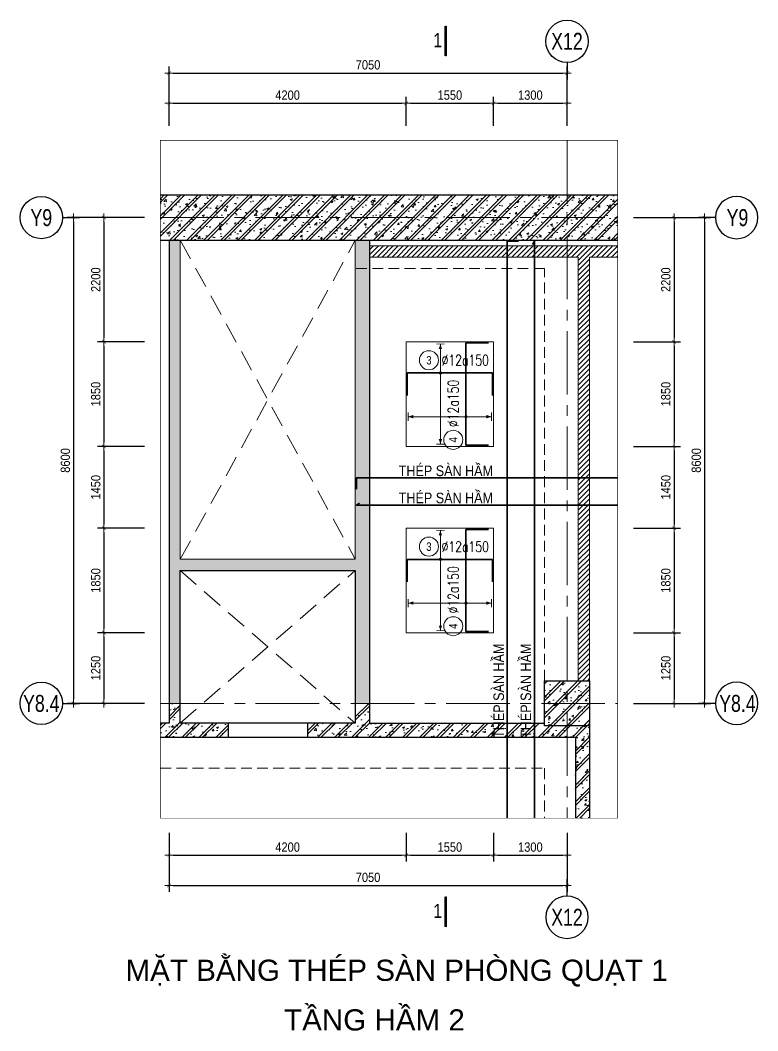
# Model space of a CAD drawing. Extents: x 517991 to 692152, y -83926 to 3506.
# Drawn here: x 543360 to 556426, y -14385 to 3506 of the extents above; entities that cross this region are included whole.
import ezdxf
from ezdxf.enums import TextEntityAlignment as Align

# ---------------------------------------------------------------- set-up
doc = ezdxf.new("R2010")
doc.units = 0
doc.header["$LTSCALE"] = 300
doc.header["$MEASUREMENT"] = 0
for name, pattern in [('CENTER2', [1.125, 0.75, -0.125, 0.125, -0.125]), ('DASHED2', [0.375, 0.25, -0.125]), ('HIDDEN', [0.375, 0.25, -0.125]), ('HIDDEN2', [4.7625, 3.175, -1.5875])]:
    doc.linetypes.add(name, pattern=pattern)
doc.layers.get('0').update_dxf_attribs({"linetype": 'CONTINUOUS'})
doc.layers.get('DEFPOINTS').update_dxf_attribs({"linetype": 'CONTINUOUS'})
for name, color, linetype, lineweight in [('00-TT.Dim', 8, 'CONTINUOUS', 13), ('B-CONTOUR2', 2, 'CONTINUOUS', 40), ('kata_thep - V', 2, 'CONTINUOUS', 35), ('NDC_S_AXIS', 5, 'CENTER2', 15), ('NDC_S_BEAM', 3, 'HIDDEN2', 20), ('NDC_S_DIM', 1, 'CONTINUOUS', 15), ('NDC_S_OPENING', 5, 'DASHED2', 15), ('NDC_S_REBAR', 4, 'CONTINUOUS', 35), ('NDC_S_SLAB', 2, 'CONTINUOUS', 18), ('NDC_S_THIN LINE', 1, 'CONTINUOUS', 5), ('NDC_S_VN TEXT', 7, 'CONTINUOUS', 9), ('NDC_S_WALL', 6, 'CONTINUOUS', 25)]:
    doc.layers.add(name, color=color, linetype=linetype, lineweight=lineweight)
doc.layers.add('A-SYM', color=7, linetype='CONTINUOUS')
doc.layers.add('NDC_S-COLUMN', color=4, linetype='CONTINUOUS')
doc.styles.add('ARIAL', font='arial.ttf', dxfattribs={"width": 0.8})
doc.styles.add('Heerim', font='', dxfattribs={"width": 0.8})
doc.styles.add('NDC_ARIAL', font='arial.ttf', dxfattribs={"width": 0.85})
doc.styles.add('NDC_ROMANS', font='romans.shx', dxfattribs={"width": 0.8})
doc.styles.get("Standard").update_dxf_attribs({"font": 'arial.ttf'})
doc.styles.get('Heerim').set_extended_font_data('Dotum')
doc.dimstyles.new('NDC_1-75', dxfattribs={"dimscale": 75, "dimtxt": 2.2, "dimasz": 1, "dimexe": 1.5, "dimexo": 0, "dimgap": 0.8, "dimtad": 1, "dimdec": 0, "dimdsep": 46, "dimtxsty": 'NDC_ARIAL', "dimblk": 'DIMMARK', "dimcen": 49999.938995, "dimdle": 1.5, "dimclrd": 1, "dimclre": 1, "dimclrt": 3, "dimadec": 0, "dimazin": 0, "dimtfac": 1, "dimtdec": 0, "dimtix": 1, "dimtmove": 1, "dimatfit": 3, "dimfxl": 1, "dimarcsym": 0})
pattern_1 = [(50, (-106112.83, 10672.77), (358.63009, -31.37607), [37.5, -412.5]), (355, (-106112.83, 10672.77), (-69.37567, 376.09607), [30, -330]), (100.4514, (-106082.95, 10670.16), (289.25469, 344.71977), [31.8701, -350.57106]), (46.1842, (-106112.83, 10772.77), (533.62052, -82.7595), [56.25, -618.75]), (96.6356, (-106068.37, 10765.9), (467.33135, 487.05894), [47.80514, -525.8565]), (351.1842, (-106112.83, 10772.8), (467.33097, 487.0593), [45, -495]), (21, (-106062.83, 10747.77), (298.45353, -201.30945), [37.5, -412.5]), (326, (-106062.83, 10747.77), (121.65767, 362.57502), [30, -330]), (71.4514, (-106037.96, 10731), (420.11131, 161.26525), [31.8701, -350.57106]), (37.5, (-106112.83, 10672.77), (6.079928, 166.446927), [0, -326, 0, -335, 0, -331.25]), (7.5, (-106112.83, 10672.77), (131.53477, 197.205856), [0, -191, 0, -318.5, 0, -126.25]), (327.5, (-106224.33, 10672.77), (266.911218, -11.277436), [0, -125, 0, -390, 0, -517.5]), (317.5, (-106274.33, 10672.77), (291.593085, 50.05249), [0, -162.5, 0, -259, 0, -367.5]), (45, (-106112.83, 10672.77), (-150.26019, 150.26019), []), (45, (-106112.83, 10734.02), (-150.26019, 150.26019), [])]
pattern_2 = [(45, (-106112.835, 10672.77), (-44.194174, 44.194174), [])]

# ---------------------------------------------------------------- blocks, each defined once
blk = doc.blocks.new('*U1')
for q in [(0, 0), (0, 2)]:
    blk.add_line((0, 4), q)
blk.add_circle((0, 9), 5)
at = {"style": 'Heerim', "width": 0.8}
blk.add_attdef('NO', text='', height=4, dxfattribs=at).set_placement((-0.01, 9.02), align=Align.MIDDLE_CENTER)
blk = doc.blocks.new('DIMMARK')
at = {"layer": 'NDC_S_DIM', "color": 1}
blk.add_line((-1.5, 0), (1, 0), dxfattribs=at)
at = {"layer": 'NDC_S_DIM', "color": 2, "const_width": 0.1}
blk.add_lwpolyline([(-0.42, -0.42), (0.42, 0.42)], dxfattribs=at)
blk = doc.blocks.new('*D192')
at = {"layer": 'DEFPOINTS', "color": 0, "transparency": 16777216}
for p in [(550197, 2035), (545997, 1635), (550197, 1635)]:
    blk.add_point(p, dxfattribs=at)
at = {"layer": 'NDC_S_DIM', "color": 1, "lineweight": -2, "transparency": 16777216}
for p, q in [((545997, 1635), (545997, 2148)), ((550197, 1635), (550197, 2148)), ((546072, 2035), (550122, 2035))]:
    blk.add_line(p, q, dxfattribs=at)
at = {"layer": 'NDC_S_DIM', "color": 1, "lineweight": -2, "transparency": 16777216, "xscale": 75, "yscale": 75, "zscale": 75, "rotation": 180}
blk.add_blockref('DIMMARK', (545997, 2035), dxfattribs=at)
at = {"layer": 'NDC_S_DIM', "color": 1, "lineweight": -2, "transparency": 16777216, "xscale": 75, "yscale": 75, "zscale": 75}
blk.add_blockref('DIMMARK', (550197, 2035), dxfattribs=at)
at = {"layer": 'NDC_S_DIM', "color": 3, "transparency": 16777216, "insert": (548097, 2179), "char_height": 165, "attachment_point": 5, "style": 'NDC_ARIAL'}
blk.add_mtext('4200', dxfattribs=at)
blk = doc.blocks.new('*D193')
at = {"layer": 'DEFPOINTS', "color": 0, "transparency": 16777216}
for p in [(551747, 2035), (550197, 1635), (551747, 1635)]:
    blk.add_point(p, dxfattribs=at)
at = {"layer": 'NDC_S_DIM', "color": 1, "lineweight": -2, "transparency": 16777216}
for p, q in [((550197, 1635), (550197, 2148)), ((551747, 1635), (551747, 2148)), ((550272, 2035), (551672, 2035))]:
    blk.add_line(p, q, dxfattribs=at)
at = {"layer": 'NDC_S_DIM', "color": 1, "lineweight": -2, "transparency": 16777216, "xscale": 75, "yscale": 75, "zscale": 75, "rotation": 180}
blk.add_blockref('DIMMARK', (550197, 2035), dxfattribs=at)
at = {"layer": 'NDC_S_DIM', "color": 1, "lineweight": -2, "transparency": 16777216, "xscale": 75, "yscale": 75, "zscale": 75}
blk.add_blockref('DIMMARK', (551747, 2035), dxfattribs=at)
at = {"layer": 'NDC_S_DIM', "color": 3, "transparency": 16777216, "insert": (550972, 2179), "char_height": 165, "attachment_point": 5, "style": 'NDC_ARIAL'}
blk.add_mtext('1550', dxfattribs=at)
blk = doc.blocks.new('*D194')
at = {"layer": 'DEFPOINTS', "color": 0, "transparency": 16777216}
for p in [(553047, 2035), (551747, 1635), (553047, 1635)]:
    blk.add_point(p, dxfattribs=at)
at = {"layer": 'NDC_S_DIM', "color": 1, "lineweight": -2, "transparency": 16777216}
for p, q in [((551747, 1635), (551747, 2148)), ((553047, 1635), (553047, 2148)), ((551822, 2035), (552972, 2035))]:
    blk.add_line(p, q, dxfattribs=at)
at = {"layer": 'NDC_S_DIM', "color": 1, "lineweight": -2, "transparency": 16777216, "xscale": 75, "yscale": 75, "zscale": 75, "rotation": 180}
blk.add_blockref('DIMMARK', (551747, 2035), dxfattribs=at)
at = {"layer": 'NDC_S_DIM', "color": 1, "lineweight": -2, "transparency": 16777216, "xscale": 75, "yscale": 75, "zscale": 75}
blk.add_blockref('DIMMARK', (553047, 2035), dxfattribs=at)
at = {"layer": 'NDC_S_DIM', "color": 3, "transparency": 16777216, "insert": (552397, 2179), "char_height": 165, "attachment_point": 5, "style": 'NDC_ARIAL'}
blk.add_mtext('1300', dxfattribs=at)
blk = doc.blocks.new('*D195')
at = {"layer": 'DEFPOINTS', "color": 0, "transparency": 16777216}
for p in [(553047, 2571), (545997, 1635), (553047, 1635)]:
    blk.add_point(p, dxfattribs=at)
at = {"layer": 'NDC_S_DIM', "color": 1, "lineweight": -2, "transparency": 16777216}
for p, q in [((545997, 1635), (545997, 2684)), ((546072, 2571), (552972, 2571)), ((553047, 1635), (553047, 2684))]:
    blk.add_line(p, q, dxfattribs=at)
at = {"layer": 'NDC_S_DIM', "color": 1, "lineweight": -2, "transparency": 16777216, "xscale": 75, "yscale": 75, "zscale": 75, "rotation": 180}
blk.add_blockref('DIMMARK', (545997, 2571), dxfattribs=at)
at = {"layer": 'NDC_S_DIM', "color": 1, "lineweight": -2, "transparency": 16777216, "xscale": 75, "yscale": 75, "zscale": 75}
blk.add_blockref('DIMMARK', (553047, 2571), dxfattribs=at)
at = {"layer": 'NDC_S_DIM', "color": 3, "transparency": 16777216, "insert": (549522, 2715), "char_height": 165, "attachment_point": 5, "style": 'NDC_ARIAL'}
blk.add_mtext('7050', dxfattribs=at)
blk = doc.blocks.new('*U197')
h = blk.add_hatch(color=1)
edge = h.paths.add_edge_path()
edge.add_arc((0, 0), 0.3, 0, 360)
at = {"layer": 'NDC_S_DIM', "color": 1}
for q in [(0, 6.84), (0, -16.82)]:
    blk.add_line((0, 0), q, dxfattribs=at)
for points in [[(-1, 6.84, 0.2, 0.2, 0), (1, 6.84, 0, 0, 0)], [(-1, -16.82, 0.2, 0.2, 0), (1, -16.82, 0, 0, 0)]]:
    blk.add_lwpolyline(points, format="xyseb", dxfattribs=at)
at = {"layer": 'NDC_S_DIM'}
blk.add_circle((-2.72, 3), 2.25, dxfattribs=at)
at = {"layer": 'NDC_S_DIM', "color": 1}
blk.add_circle((0, 0), 0.3, dxfattribs=at)
for points in [[(-0.4, 5.64), (0, 6.84), (0.4, 5.64)], [(-0.4, -15.62), (0, -16.82), (0.4, -15.62)]]:
    blk.add_solid(points, dxfattribs=at)
at = {"layer": 'NDC_S_REBAR'}
for p, q in [((0, 0), (-7.84, 0)), ((-7.84, 0), (-7.84, -5.33)), ((0, 0), (12.3, 0)), ((12.3, 0), (12.3, -5.33))]:
    blk.add_line(p, q, dxfattribs=at)
at = {"layer": 'NDC_S_VN TEXT', "style": 'ARIAL', "width": 0.8}
blk.add_attdef('KHT', text='', height=2, dxfattribs=at).set_placement((-2.72, 3), align=Align.MIDDLE_CENTER)
at = {"layer": 'NDC_S_VN TEXT', "color": 3, "style": 'NDC_ROMANS', "width": 0.75}
blk.add_attdef('DKT', (0.28, 1.75), '', height=2.5, dxfattribs=at)
blk = doc.blocks.new('*U196')
h = blk.add_hatch(color=1)
edge = h.paths.add_edge_path()
edge.add_arc((0, 0), 0.3, 0, 360)
at = {"layer": 'NDC_S_DIM', "color": 1}
for q in [(0, 6.84), (0, -16.82)]:
    blk.add_line((0, 0), q, dxfattribs=at)
for points in [[(-1, 6.84, 0.2, 0.2, 0), (1, 6.84, 0, 0, 0)], [(-1, -16.82, 0.2, 0.2, 0), (1, -16.82, 0, 0, 0)]]:
    blk.add_lwpolyline(points, format="xyseb", dxfattribs=at)
at = {"layer": 'NDC_S_DIM'}
blk.add_circle((-2.72, 3), 2.25, dxfattribs=at)
at = {"layer": 'NDC_S_DIM', "color": 1}
blk.add_circle((0, 0), 0.3, dxfattribs=at)
for points in [[(-0.4, 5.64), (0, 6.84), (0.4, 5.64)], [(-0.4, -15.62), (0, -16.82), (0.4, -15.62)]]:
    blk.add_solid(points, dxfattribs=at)
at = {"layer": 'NDC_S_REBAR'}
for p, q in [((0, 0), (-7.84, 0)), ((-7.84, 0), (-7.84, -5.33)), ((0, 0), (12.3, 0)), ((12.3, 0), (12.3, -5.33))]:
    blk.add_line(p, q, dxfattribs=at)
at = {"layer": 'NDC_S_VN TEXT', "style": 'ARIAL', "width": 0.8}
blk.add_attdef('KHT', text='', height=2, dxfattribs=at).set_placement((-2.72, 3), align=Align.MIDDLE_CENTER)
at = {"layer": 'NDC_S_VN TEXT', "color": 3, "style": 'NDC_ROMANS', "width": 0.75}
blk.add_attdef('DKT', (0.28, 1.75), '', height=2.5, dxfattribs=at)
blk = doc.blocks.new('*U199')
h = blk.add_hatch(color=1)
edge = h.paths.add_edge_path()
edge.add_arc((0, 0), 0.3, 0, 360)
at = {"layer": 'NDC_S_DIM', "color": 1}
for q in [(0, 13.63), (0, -6.03)]:
    blk.add_line((0, 0), q, dxfattribs=at)
for points in [[(-1, 13.63, 0.2, 0.2, 0), (1, 13.63, 0, 0, 0)], [(-1, -6.03, 0.2, 0.2, 0), (1, -6.03, 0, 0, 0)]]:
    blk.add_lwpolyline(points, format="xyseb", dxfattribs=at)
at = {"layer": 'NDC_S_DIM'}
blk.add_circle((-5.46, 3), 2.25, dxfattribs=at)
at = {"layer": 'NDC_S_DIM', "color": 1}
blk.add_circle((0, 0), 0.3, dxfattribs=at)
for points in [[(-0.4, 12.43), (0, 13.63), (0.4, 12.43)], [(-0.4, -4.83), (0, -6.03), (0.4, -4.83)]]:
    blk.add_solid(points, dxfattribs=at)
at = {"layer": 'NDC_S_REBAR'}
for p, q in [((0, 0), (-6.73, 0)), ((-6.73, 0), (-6.73, -5.33)), ((0, 0), (17.4, 0)), ((17.4, 0), (17.4, -5.33))]:
    blk.add_line(p, q, dxfattribs=at)
at = {"layer": 'NDC_S_VN TEXT', "style": 'ARIAL', "width": 0.8}
blk.add_attdef('KHT', text='', height=2, dxfattribs=at).set_placement((-5.46, 3), align=Align.MIDDLE_CENTER)
at = {"layer": 'NDC_S_VN TEXT', "color": 3, "style": 'NDC_ROMANS', "width": 0.75}
blk.add_attdef('DKT', (-2.46, 1.75), '', height=2.5, dxfattribs=at)
blk = doc.blocks.new('*U198')
h = blk.add_hatch(color=1)
edge = h.paths.add_edge_path()
edge.add_arc((0, 0), 0.3, 0, 360)
at = {"layer": 'NDC_S_DIM', "color": 1}
for q in [(0, 13.63), (0, -6.03)]:
    blk.add_line((0, 0), q, dxfattribs=at)
for points in [[(-1, 13.63, 0.2, 0.2, 0), (1, 13.63, 0, 0, 0)], [(-1, -6.03, 0.2, 0.2, 0), (1, -6.03, 0, 0, 0)]]:
    blk.add_lwpolyline(points, format="xyseb", dxfattribs=at)
at = {"layer": 'NDC_S_DIM'}
blk.add_circle((-5.46, 3), 2.25, dxfattribs=at)
at = {"layer": 'NDC_S_DIM', "color": 1}
blk.add_circle((0, 0), 0.3, dxfattribs=at)
for points in [[(-0.4, 12.43), (0, 13.63), (0.4, 12.43)], [(-0.4, -4.83), (0, -6.03), (0.4, -4.83)]]:
    blk.add_solid(points, dxfattribs=at)
at = {"layer": 'NDC_S_REBAR'}
for p, q in [((0, 0), (-6.73, 0)), ((-6.73, 0), (-6.73, -5.33)), ((0, 0), (17.4, 0)), ((17.4, 0), (17.4, -5.33))]:
    blk.add_line(p, q, dxfattribs=at)
at = {"layer": 'NDC_S_VN TEXT', "style": 'ARIAL', "width": 0.8}
blk.add_attdef('KHT', text='', height=2, dxfattribs=at).set_placement((-5.46, 3), align=Align.MIDDLE_CENTER)
at = {"layer": 'NDC_S_VN TEXT', "color": 3, "style": 'NDC_ROMANS', "width": 0.75}
blk.add_attdef('DKT', (-2.46, 1.75), '', height=2.5, dxfattribs=at)
blk = doc.blocks.new('*D201')
at = {"layer": 'DEFPOINTS', "color": 0, "transparency": 16777216}
for p in [(545997, -10878), (550197, -10878), (550197, -11278)]:
    blk.add_point(p, dxfattribs=at)
at = {"layer": 'NDC_S_DIM', "color": 1, "lineweight": -2, "transparency": 16777216}
for p, q in [((545997, -10878), (545997, -11391)), ((550197, -10878), (550197, -11391)), ((546072, -11278), (550122, -11278))]:
    blk.add_line(p, q, dxfattribs=at)
at = {"layer": 'NDC_S_DIM', "color": 1, "lineweight": -2, "transparency": 16777216, "xscale": 75, "yscale": 75, "zscale": 75, "rotation": 180}
blk.add_blockref('DIMMARK', (545997, -11278), dxfattribs=at)
at = {"layer": 'NDC_S_DIM', "color": 1, "lineweight": -2, "transparency": 16777216, "xscale": 75, "yscale": 75, "zscale": 75}
blk.add_blockref('DIMMARK', (550197, -11278), dxfattribs=at)
at = {"layer": 'NDC_S_DIM', "color": 3, "transparency": 16777216, "insert": (548097, -11134), "char_height": 165, "attachment_point": 5, "style": 'NDC_ARIAL'}
blk.add_mtext('4200', dxfattribs=at)
blk = doc.blocks.new('*D202')
at = {"layer": 'DEFPOINTS', "color": 0, "transparency": 16777216}
for p in [(550197, -10878), (551747, -10878), (551747, -11278)]:
    blk.add_point(p, dxfattribs=at)
at = {"layer": 'NDC_S_DIM', "color": 1, "lineweight": -2, "transparency": 16777216}
for p, q in [((550197, -10878), (550197, -11391)), ((551747, -10878), (551747, -11391)), ((550272, -11278), (551672, -11278))]:
    blk.add_line(p, q, dxfattribs=at)
at = {"layer": 'NDC_S_DIM', "color": 1, "lineweight": -2, "transparency": 16777216, "xscale": 75, "yscale": 75, "zscale": 75, "rotation": 180}
blk.add_blockref('DIMMARK', (550197, -11278), dxfattribs=at)
at = {"layer": 'NDC_S_DIM', "color": 1, "lineweight": -2, "transparency": 16777216, "xscale": 75, "yscale": 75, "zscale": 75}
blk.add_blockref('DIMMARK', (551747, -11278), dxfattribs=at)
at = {"layer": 'NDC_S_DIM', "color": 3, "transparency": 16777216, "insert": (550972, -11134), "char_height": 165, "attachment_point": 5, "style": 'NDC_ARIAL'}
blk.add_mtext('1550', dxfattribs=at)
blk = doc.blocks.new('*D203')
at = {"layer": 'DEFPOINTS', "color": 0, "transparency": 16777216}
for p in [(551747, -10878), (553047, -10878), (553047, -11278)]:
    blk.add_point(p, dxfattribs=at)
at = {"layer": 'NDC_S_DIM', "color": 1, "lineweight": -2, "transparency": 16777216}
for p, q in [((551747, -10878), (551747, -11391)), ((553047, -10878), (553047, -11391)), ((551822, -11278), (552972, -11278))]:
    blk.add_line(p, q, dxfattribs=at)
at = {"layer": 'NDC_S_DIM', "color": 1, "lineweight": -2, "transparency": 16777216, "xscale": 75, "yscale": 75, "zscale": 75, "rotation": 180}
blk.add_blockref('DIMMARK', (551747, -11278), dxfattribs=at)
at = {"layer": 'NDC_S_DIM', "color": 1, "lineweight": -2, "transparency": 16777216, "xscale": 75, "yscale": 75, "zscale": 75}
blk.add_blockref('DIMMARK', (553047, -11278), dxfattribs=at)
at = {"layer": 'NDC_S_DIM', "color": 3, "transparency": 16777216, "insert": (552397, -11134), "char_height": 165, "attachment_point": 5, "style": 'NDC_ARIAL'}
blk.add_mtext('1300', dxfattribs=at)
blk = doc.blocks.new('*D200')
at = {"layer": 'DEFPOINTS', "color": 0, "transparency": 16777216}
for p in [(545997, -10878), (553047, -10878), (553047, -11814)]:
    blk.add_point(p, dxfattribs=at)
at = {"layer": 'NDC_S_DIM', "color": 1, "lineweight": -2, "transparency": 16777216}
for p, q in [((545997, -10878), (545997, -11927)), ((553047, -10878), (553047, -11927)), ((546072, -11814), (552972, -11814))]:
    blk.add_line(p, q, dxfattribs=at)
at = {"layer": 'NDC_S_DIM', "color": 1, "lineweight": -2, "transparency": 16777216, "xscale": 75, "yscale": 75, "zscale": 75, "rotation": 180}
blk.add_blockref('DIMMARK', (545997, -11814), dxfattribs=at)
at = {"layer": 'NDC_S_DIM', "color": 1, "lineweight": -2, "transparency": 16777216, "xscale": 75, "yscale": 75, "zscale": 75}
blk.add_blockref('DIMMARK', (553047, -11814), dxfattribs=at)
at = {"layer": 'NDC_S_DIM', "color": 3, "transparency": 16777216, "insert": (549522, -11670), "char_height": 165, "attachment_point": 5, "style": 'NDC_ARIAL'}
blk.add_mtext('7050', dxfattribs=at)
blk = doc.blocks.new('*U11')
at = {"color": 0, "linetype": 'ByBlock', "lineweight": -2}
blk.add_line((0, 4.36), (0, -1), dxfattribs=at)
at = {"ltscale": 0.005, "const_width": 0.5}
blk.add_lwpolyline([(0, -1), (0, 4.36)], dxfattribs=at)
at = {"color": 0, "linetype": 'ByBlock', "lineweight": -2, "style": 'ARIAL', "width": 0.8}
blk.add_attdef('DETAIL', text='', height=2.5, dxfattribs=at).set_placement((-0.64, 1.82), align=Align.MIDDLE_RIGHT)
blk = doc.blocks.new('*D290')
at = {"layer": 'DEFPOINTS', "color": 0, "transparency": 16777216}
for p in [(554224, 12), (554224, -2188), (554942, -2188)]:
    blk.add_point(p, dxfattribs=at)
at = {"layer": 'NDC_S_DIM', "color": 1, "lineweight": -2, "transparency": 16777216}
for p, q in [((554224, 12), (555055, 12)), ((554942, -63), (554942, -2113)), ((554224, -2188), (555055, -2188))]:
    blk.add_line(p, q, dxfattribs=at)
at = {"layer": 'NDC_S_DIM', "color": 1, "lineweight": -2, "transparency": 16777216, "xscale": 75, "yscale": 75, "zscale": 75}
for p, rotation in [((554942, 12), 90), ((554942, -2188), 270)]:
    blk.add_blockref('DIMMARK', p, dxfattribs=dict(at, rotation=rotation))
at = {"layer": 'NDC_S_DIM', "color": 3, "transparency": 16777216, "insert": (554798, -1088), "char_height": 165, "attachment_point": 5, "rotation": 90, "style": 'NDC_ARIAL'}
blk.add_mtext('2200', dxfattribs=at)
blk = doc.blocks.new('*D291')
at = {"layer": 'DEFPOINTS', "color": 0, "transparency": 16777216}
for p in [(554224, -2188), (554224, -4038), (554942, -4038)]:
    blk.add_point(p, dxfattribs=at)
at = {"layer": 'NDC_S_DIM', "color": 1, "lineweight": -2, "transparency": 16777216}
for p, q in [((554224, -2188), (555055, -2188)), ((554942, -2263), (554942, -3963)), ((554224, -4038), (555055, -4038))]:
    blk.add_line(p, q, dxfattribs=at)
at = {"layer": 'NDC_S_DIM', "color": 1, "lineweight": -2, "transparency": 16777216, "xscale": 75, "yscale": 75, "zscale": 75}
for p, rotation in [((554942, -2188), 90), ((554942, -4038), 270)]:
    blk.add_blockref('DIMMARK', p, dxfattribs=dict(at, rotation=rotation))
at = {"layer": 'NDC_S_DIM', "color": 3, "transparency": 16777216, "insert": (554798, -3113), "char_height": 165, "attachment_point": 5, "rotation": 90, "style": 'NDC_ARIAL'}
blk.add_mtext('1850', dxfattribs=at)
blk = doc.blocks.new('*D292')
at = {"layer": 'DEFPOINTS', "color": 0, "transparency": 16777216}
for p in [(554224, -4038), (554224, -5488), (554942, -5488)]:
    blk.add_point(p, dxfattribs=at)
at = {"layer": 'NDC_S_DIM', "color": 1, "lineweight": -2, "transparency": 16777216}
for p, q in [((554224, -4038), (555055, -4038)), ((554942, -4113), (554942, -5413)), ((554224, -5488), (555055, -5488))]:
    blk.add_line(p, q, dxfattribs=at)
at = {"layer": 'NDC_S_DIM', "color": 1, "lineweight": -2, "transparency": 16777216, "xscale": 75, "yscale": 75, "zscale": 75}
for p, rotation in [((554942, -4038), 90), ((554942, -5488), 270)]:
    blk.add_blockref('DIMMARK', p, dxfattribs=dict(at, rotation=rotation))
at = {"layer": 'NDC_S_DIM', "color": 3, "transparency": 16777216, "insert": (554798, -4763), "char_height": 165, "attachment_point": 5, "rotation": 90, "style": 'NDC_ARIAL'}
blk.add_mtext('1450', dxfattribs=at)
blk = doc.blocks.new('*D293')
at = {"layer": 'DEFPOINTS', "color": 0, "transparency": 16777216}
for p in [(554224, -5488), (554224, -7338), (554942, -7338)]:
    blk.add_point(p, dxfattribs=at)
at = {"layer": 'NDC_S_DIM', "color": 1, "lineweight": -2, "transparency": 16777216}
for p, q in [((554224, -5488), (555055, -5488)), ((554942, -5563), (554942, -7263)), ((554224, -7338), (555055, -7338))]:
    blk.add_line(p, q, dxfattribs=at)
at = {"layer": 'NDC_S_DIM', "color": 1, "lineweight": -2, "transparency": 16777216, "xscale": 75, "yscale": 75, "zscale": 75}
for p, rotation in [((554942, -5488), 90), ((554942, -7338), 270)]:
    blk.add_blockref('DIMMARK', p, dxfattribs=dict(at, rotation=rotation))
at = {"layer": 'NDC_S_DIM', "color": 3, "transparency": 16777216, "insert": (554798, -6413), "char_height": 165, "attachment_point": 5, "rotation": 90, "style": 'NDC_ARIAL'}
blk.add_mtext('1850', dxfattribs=at)
blk = doc.blocks.new('*D294')
at = {"layer": 'DEFPOINTS', "color": 0, "transparency": 16777216}
for p in [(554224, -7338), (554224, -8588), (554942, -8588)]:
    blk.add_point(p, dxfattribs=at)
at = {"layer": 'NDC_S_DIM', "color": 1, "lineweight": -2, "transparency": 16777216}
for p, q in [((554224, -7338), (555055, -7338)), ((554942, -7413), (554942, -8513)), ((554224, -8588), (555055, -8588))]:
    blk.add_line(p, q, dxfattribs=at)
at = {"layer": 'NDC_S_DIM', "color": 1, "lineweight": -2, "transparency": 16777216, "xscale": 75, "yscale": 75, "zscale": 75}
for p, rotation in [((554942, -7338), 90), ((554942, -8588), 270)]:
    blk.add_blockref('DIMMARK', p, dxfattribs=dict(at, rotation=rotation))
at = {"layer": 'NDC_S_DIM', "color": 3, "transparency": 16777216, "insert": (554798, -7963), "char_height": 165, "attachment_point": 5, "rotation": 90, "style": 'NDC_ARIAL'}
blk.add_mtext('1250', dxfattribs=at)
blk = doc.blocks.new('*D295')
at = {"layer": 'DEFPOINTS', "color": 0, "transparency": 16777216}
for p in [(554224, 12), (554224, -8588), (555481, -8588)]:
    blk.add_point(p, dxfattribs=at)
at = {"layer": 'NDC_S_DIM', "color": 1, "lineweight": -2, "transparency": 16777216}
for p, q in [((554224, 12), (555594, 12)), ((555481, -63), (555481, -8513)), ((554224, -8588), (555594, -8588))]:
    blk.add_line(p, q, dxfattribs=at)
at = {"layer": 'NDC_S_DIM', "color": 1, "lineweight": -2, "transparency": 16777216, "xscale": 75, "yscale": 75, "zscale": 75}
for p, rotation in [((555481, 12), 90), ((555481, -8588), 270)]:
    blk.add_blockref('DIMMARK', p, dxfattribs=dict(at, rotation=rotation))
at = {"layer": 'NDC_S_DIM', "color": 3, "transparency": 16777216, "insert": (555337, -4288), "char_height": 165, "attachment_point": 5, "rotation": 90, "style": 'NDC_ARIAL'}
blk.add_mtext('8600', dxfattribs=at)
blk = doc.blocks.new('*D296')
at = {"layer": 'DEFPOINTS', "color": 0, "transparency": 16777216}
for p in [(545562, 12), (544844, -2188), (545562, -2188)]:
    blk.add_point(p, dxfattribs=at)
at = {"layer": 'NDC_S_DIM', "color": 1, "lineweight": -2, "transparency": 16777216}
for p, q in [((545562, 12), (544732, 12)), ((544844, -63), (544844, -2113)), ((545562, -2188), (544732, -2188))]:
    blk.add_line(p, q, dxfattribs=at)
at = {"layer": 'NDC_S_DIM', "color": 1, "lineweight": -2, "transparency": 16777216, "xscale": 75, "yscale": 75, "zscale": 75}
for p, rotation in [((544844, 12), 90), ((544844, -2188), 270)]:
    blk.add_blockref('DIMMARK', p, dxfattribs=dict(at, rotation=rotation))
at = {"layer": 'NDC_S_DIM', "color": 3, "transparency": 16777216, "insert": (544700, -1088), "char_height": 165, "attachment_point": 5, "rotation": 90, "style": 'NDC_ARIAL'}
blk.add_mtext('2200', dxfattribs=at)
blk = doc.blocks.new('*D297')
at = {"layer": 'DEFPOINTS', "color": 0, "transparency": 16777216}
for p in [(545562, -2188), (544844, -4038), (545562, -4038)]:
    blk.add_point(p, dxfattribs=at)
at = {"layer": 'NDC_S_DIM', "color": 1, "lineweight": -2, "transparency": 16777216}
for p, q in [((545562, -2188), (544732, -2188)), ((544844, -2263), (544844, -3963)), ((545562, -4038), (544732, -4038))]:
    blk.add_line(p, q, dxfattribs=at)
at = {"layer": 'NDC_S_DIM', "color": 1, "lineweight": -2, "transparency": 16777216, "xscale": 75, "yscale": 75, "zscale": 75}
for p, rotation in [((544844, -2188), 90), ((544844, -4038), 270)]:
    blk.add_blockref('DIMMARK', p, dxfattribs=dict(at, rotation=rotation))
at = {"layer": 'NDC_S_DIM', "color": 3, "transparency": 16777216, "insert": (544700, -3113), "char_height": 165, "attachment_point": 5, "rotation": 90, "style": 'NDC_ARIAL'}
blk.add_mtext('1850', dxfattribs=at)
blk = doc.blocks.new('*D298')
at = {"layer": 'DEFPOINTS', "color": 0, "transparency": 16777216}
for p in [(545562, -4038), (544844, -5488), (545562, -5488)]:
    blk.add_point(p, dxfattribs=at)
at = {"layer": 'NDC_S_DIM', "color": 1, "lineweight": -2, "transparency": 16777216}
for p, q in [((545562, -4038), (544732, -4038)), ((544844, -4113), (544844, -5413)), ((545562, -5488), (544732, -5488))]:
    blk.add_line(p, q, dxfattribs=at)
at = {"layer": 'NDC_S_DIM', "color": 1, "lineweight": -2, "transparency": 16777216, "xscale": 75, "yscale": 75, "zscale": 75}
for p, rotation in [((544844, -4038), 90), ((544844, -5488), 270)]:
    blk.add_blockref('DIMMARK', p, dxfattribs=dict(at, rotation=rotation))
at = {"layer": 'NDC_S_DIM', "color": 3, "transparency": 16777216, "insert": (544700, -4763), "char_height": 165, "attachment_point": 5, "rotation": 90, "style": 'NDC_ARIAL'}
blk.add_mtext('1450', dxfattribs=at)
blk = doc.blocks.new('*D299')
at = {"layer": 'DEFPOINTS', "color": 0, "transparency": 16777216}
for p in [(545562, -5488), (544844, -7338), (545562, -7338)]:
    blk.add_point(p, dxfattribs=at)
at = {"layer": 'NDC_S_DIM', "color": 1, "lineweight": -2, "transparency": 16777216}
for p, q in [((545562, -5488), (544732, -5488)), ((544844, -5563), (544844, -7263)), ((545562, -7338), (544732, -7338))]:
    blk.add_line(p, q, dxfattribs=at)
at = {"layer": 'NDC_S_DIM', "color": 1, "lineweight": -2, "transparency": 16777216, "xscale": 75, "yscale": 75, "zscale": 75}
for p, rotation in [((544844, -5488), 90), ((544844, -7338), 270)]:
    blk.add_blockref('DIMMARK', p, dxfattribs=dict(at, rotation=rotation))
at = {"layer": 'NDC_S_DIM', "color": 3, "transparency": 16777216, "insert": (544700, -6413), "char_height": 165, "attachment_point": 5, "rotation": 90, "style": 'NDC_ARIAL'}
blk.add_mtext('1850', dxfattribs=at)
blk = doc.blocks.new('*D300')
at = {"layer": 'DEFPOINTS', "color": 0, "transparency": 16777216}
for p in [(545562, -7338), (544844, -8588), (545562, -8588)]:
    blk.add_point(p, dxfattribs=at)
at = {"layer": 'NDC_S_DIM', "color": 1, "lineweight": -2, "transparency": 16777216}
for p, q in [((545562, -7338), (544732, -7338)), ((544844, -7413), (544844, -8513)), ((545562, -8588), (544732, -8588))]:
    blk.add_line(p, q, dxfattribs=at)
at = {"layer": 'NDC_S_DIM', "color": 1, "lineweight": -2, "transparency": 16777216, "xscale": 75, "yscale": 75, "zscale": 75}
for p, rotation in [((544844, -7338), 90), ((544844, -8588), 270)]:
    blk.add_blockref('DIMMARK', p, dxfattribs=dict(at, rotation=rotation))
at = {"layer": 'NDC_S_DIM', "color": 3, "transparency": 16777216, "insert": (544700, -7963), "char_height": 165, "attachment_point": 5, "rotation": 90, "style": 'NDC_ARIAL'}
blk.add_mtext('1250', dxfattribs=at)
blk = doc.blocks.new('*D301')
at = {"layer": 'DEFPOINTS', "color": 0, "transparency": 16777216}
for p in [(545562, 12), (544306, -8588), (545562, -8588)]:
    blk.add_point(p, dxfattribs=at)
at = {"layer": 'NDC_S_DIM', "color": 1, "lineweight": -2, "transparency": 16777216}
for p, q in [((545562, 12), (544193, 12)), ((544306, -63), (544306, -8513)), ((545562, -8588), (544193, -8588))]:
    blk.add_line(p, q, dxfattribs=at)
at = {"layer": 'NDC_S_DIM', "color": 1, "lineweight": -2, "transparency": 16777216, "xscale": 75, "yscale": 75, "zscale": 75}
for p, rotation in [((544306, 12), 90), ((544306, -8588), 270)]:
    blk.add_blockref('DIMMARK', p, dxfattribs=dict(at, rotation=rotation))
at = {"layer": 'NDC_S_DIM', "color": 3, "transparency": 16777216, "insert": (544161, -4288), "char_height": 165, "attachment_point": 5, "rotation": 90, "style": 'NDC_ARIAL'}
blk.add_mtext('8600', dxfattribs=at)

msp = doc.modelspace()

# ---------------------------------------------------------------- hatches: boundary and pattern name
at = {"layer": '00-TT.Dim'}
h = msp.add_hatch(dxfattribs=at)
h.set_pattern_fill('BT-01', color=256, scale=50, pattern_type=2)
h.set_pattern_definition(pattern_1)
h.paths.add_polyline_path([(553046.7, 412), (545843.3, 412), (545843.3, 12), (553046.7, 12)])
h.paths.add_polyline_path([(553943.3, 412), (553046.7, 412), (553046.7, 12), (553943.3, 12)])
h.paths.add_polyline_path([(553943.3, 12), (553046.7, 12), (553046.7, -388), (553943.3, -388)])
h.paths.add_polyline_path([(553046.7, 12), (545843.3, 12), (545843.3, -388), (553046.7, -388)])
h = msp.add_hatch(dxfattribs=at)
h.set_pattern_fill('BT-01', color=256, scale=50, pattern_type=2)
h.set_pattern_definition(pattern_1)
h.paths.add_polyline_path([(549546.7, -388), (549296.7, -388), (549296.7, -6038), (546196.7, -6038), (546196.7, -388), (545996.7, -388), (545996.7, -8588), (546196.7, -8588), (546196.7, -6238), (549296.7, -6238), (549296.7, -8588), (549546.7, -8588)])
h = msp.add_hatch(dxfattribs=at)
h.set_pattern_fill('ANSI31', color=256, scale=500)
h.set_pattern_definition(pattern_2)
h.paths.add_polyline_path([(552846.7, -488), (549546.7, -488), (549546.7, -688), (552846.7, -688)])
h = msp.add_hatch(dxfattribs=at)
h.set_pattern_fill('ANSI31', color=256, scale=500)
h.set_pattern_definition(pattern_2)
h.paths.add_polyline_path([(553046.7, -488), (552846.7, -488), (552846.7, -688), (553046.7, -688)])
h = msp.add_hatch(dxfattribs=at)
h.set_pattern_fill('ANSI31', color=256, scale=500)
h.set_pattern_definition(pattern_2)
h.paths.add_polyline_path([(553246.7, -8188), (553446.7, -8188), (553446.7, -688), (553943.3, -688), (553943.3, -488), (553046.7, -488), (553046.7, -688), (553246.7, -688)])
h = msp.add_hatch(dxfattribs=at)
h.set_pattern_fill('BT-01', color=256, scale=50, pattern_type=2)
h.set_pattern_definition(pattern_1)
h.paths.add_polyline_path([(553046.7, -8188), (552646.7, -8188), (552646.7, -8588), (553046.7, -8588)])
h.paths.add_polyline_path([(553446.7, -8188), (553046.7, -8188), (553046.7, -8588), (553446.7, -8588)])
h.paths.add_polyline_path([(553446.7, -8588), (553046.7, -8588), (553046.7, -8988), (553446.7, -8988)])
h.paths.add_polyline_path([(553046.7, -8588), (552646.7, -8588), (552646.7, -8988), (553046.7, -8988)])
h = msp.add_hatch(dxfattribs=at)
h.set_pattern_fill('BT-01', color=256, scale=50, pattern_type=2)
h.set_pattern_definition(pattern_1)
h.paths.add_polyline_path([(547046.7, -8938), (546196.7, -8938), (546196.7, -8588), (545996.7, -8588), (545996.7, -8938), (545843.3, -8938), (545843.3, -9188), (547046.7, -9188)])
h.paths.add_polyline_path([(552846.7, -8988), (552646.7, -8988), (552646.7, -8938), (549546.7, -8938), (549546.7, -8588), (549296.7, -8588), (549296.7, -8938), (548446.7, -8938), (548446.7, -9188), (552846.7, -9188)])
h.paths.add_polyline_path([(553446.7, -8988), (553046.7, -8988), (553046.7, -9188), (553196.7, -9188), (553196.7, -10621.7), (553446.7, -10621.7)])
h.paths.add_polyline_path([(553046.7, -8988), (552846.7, -8988), (552846.7, -9188), (553046.7, -9188)])

# ---------------------------------------------------------------- linework, layer by layer
at = {"layer": 'B-CONTOUR2', "color": 0, "const_width": 10}
msp.add_lwpolyline([(545843.3, 1378.3), (553943.3, 1378.3), (553943.3, -10621.7), (545843.3, -10621.7)], close=True, dxfattribs=at)
at = {"layer": 'NDC_S-COLUMN'}
msp.add_lwpolyline([(552646.7, -8188), (553446.7, -8188), (553446.7, -8988), (552646.7, -8988)], close=True, dxfattribs=at)
at = {"layer": 'NDC_S_AXIS', "ltscale": 5}
for points in [[(553046.7, 1378.3), (553046.7, -10621.7)], [(545843.3, 12), (553943.3, 12)], [(545843.3, -8588), (553943.3, -8588)]]:
    msp.add_lwpolyline(points, dxfattribs=at)
at = {"layer": 'NDC_S_BEAM', "ltscale": 0.2}
for points in [[(552646.7, -8188), (552646.7, -888), (549296.7, -888)], [(545843.3, -9738), (552646.7, -9738), (552646.7, -10621.7)]]:
    msp.add_lwpolyline(points, dxfattribs=at)
at = {"layer": 'NDC_S_OPENING', "ltscale": 5}
for points in [[(546196.7, -388), (549296.7, -6038)], [(546196.7, -6038), (549296.7, -388)], [(546196.7, -6238), (549296.7, -8938)], [(546196.7, -8938), (549296.7, -6238)]]:
    msp.add_lwpolyline(points, dxfattribs=at)
at = {"layer": 'NDC_S_REBAR'}
for points in [[(552188.2, -408), (551988.2, -408), (551988.2, -10621.7)], [(552436.1, -464.1), (552468.5, -408), (552468.5, -10621.7)], [(549316.7, -4797.6), (549316.7, -4597.6), (553943.3, -4597.6)], [(549372.8, -5045.5), (549316.7, -5077.9), (553943.3, -5077.9)]]:
    msp.add_lwpolyline(points, dxfattribs=at)
at = {"layer": 'NDC_S_SLAB'}
for points in [[(546196.7, -388), (549296.7, -388), (549296.7, -6038), (546196.7, -6038)], [(550196.7, -2188), (551746.7, -2188), (551746.7, -4038), (550196.7, -4038)], [(550196.7, -5488), (551746.7, -5488), (551746.7, -7338), (550196.7, -7338)]]:
    msp.add_lwpolyline(points, close=True, dxfattribs=at)
at = {"layer": 'NDC_S_THIN LINE'}
for points in [[(549546.7, -488), (553943.3, -488)], [(549546.7, -688), (553246.7, -688), (553246.7, -8188)], [(553446.7, -8188), (553446.7, -688), (553943.3, -688)]]:
    msp.add_lwpolyline(points, dxfattribs=at)
at = {"layer": 'NDC_S_WALL'}
for points in [[(545843.3, 412), (553943.3, 412)], [(545843.3, -388), (553943.3, -388)], [(545996.7, -388), (545996.7, -8938), (545843.3, -8938)], [(549546.7, -388), (549546.7, -8938), (552646.7, -8938)], [(547046.7, -8938), (547046.7, -9188)], [(548446.7, -8938), (548446.7, -9188)], [(553446.7, -8988), (553446.7, -10621.7)], [(545843.3, -9188), (553196.7, -9188), (553196.7, -10621.7)]]:
    msp.add_lwpolyline(points, dxfattribs=at)
msp.add_lwpolyline([(546196.7, -6238), (549296.7, -6238), (549296.7, -8938), (546196.7, -8938)], close=True, dxfattribs=at)

# ---------------------------------------------------------------- block references
at = {"xscale": 75, "yscale": 75, "zscale": 75}
for name, p in [('*U197', (550804.3, -2738.7)), ('*U196', (550804.3, -6038.7))]:
    msp.add_blockref(name, p, dxfattribs=at).add_auto_attribs({'KHT': '3', 'DKT': '%%c12a150'})
at = {"layer": 'A-SYM', "xscale": 75, "yscale": 75, "zscale": 75}
msp.add_blockref('*U1', (553046.7, 2456.1), dxfattribs=at).add_auto_attribs({'NO': 'X12'})
at = {"layer": 'A-SYM'}
ref = msp.add_blockref('*U1', (544410.5, 12), dxfattribs=dict(at, xscale=75, yscale=75, zscale=75, rotation=90.00000000000001))
ref.add_attrib('NO', 'Y9', dxfattribs={"layer": '0', "height": 300, "style": 'Heerim', "width": 0.8}).set_placement((543734.2, 11.5), align=Align.MIDDLE_CENTER)
ref = msp.add_blockref('*U1', (555376.1, 12), dxfattribs=dict(at, xscale=-75, yscale=75, zscale=75, rotation=270))
ref.add_attrib('NO', 'Y9', dxfattribs={"layer": '0', "height": 300, "style": 'Heerim', "width": 0.8}).set_placement((556065.8, 11.5), align=Align.MIDDLE_CENTER)
ref = msp.add_blockref('*U1', (544410.5, -8588), dxfattribs=dict(at, xscale=75, yscale=75, zscale=75, rotation=90.00000000000001))
ref.add_attrib('NO', 'Y8.4', dxfattribs={"layer": '0', "height": 300, "style": 'Heerim', "width": 0.8}).set_placement((543734.2, -8588.5), align=Align.MIDDLE_CENTER)
ref = msp.add_blockref('*U1', (555376.1, -8588), dxfattribs=dict(at, xscale=-75, yscale=75, zscale=75, rotation=270))
ref.add_attrib('NO', 'Y8.4', dxfattribs={"layer": '0', "height": 300, "style": 'Heerim', "width": 0.8}).set_placement((556065.1, -8588.5), align=Align.MIDDLE_CENTER)
ref = msp.add_blockref('*U1', (553046.7, -11699.4), dxfattribs=dict(at, xscale=-75, yscale=75, zscale=75, rotation=180))
ref.add_attrib('NO', 'X12', dxfattribs={"layer": '0', "height": 300, "style": 'Heerim', "width": 0.8}).set_placement((553046.2, -12375.4), align=Align.MIDDLE_CENTER)
at = {"layer": 'kata_thep - V', "xscale": 75, "yscale": 75, "zscale": 75, "rotation": 90}
for name, p in [('*U198', (551256.6, -3512.9)), ('*U199', (551256.6, -6812.9))]:
    msp.add_blockref(name, p, dxfattribs=at).add_auto_attribs({'KHT': '4', 'DKT': '%%c12a150'})
at = {"layer": 'NDC_S_VN TEXT', "xscale": 100, "yscale": 100, "zscale": 100}
for p in [(550897.5, 2970.1), (550897.5, -12444.9)]:
    msp.add_blockref('*U11', p, dxfattribs=at).add_auto_attribs({'DETAIL': '1'})

# ---------------------------------------------------------------- texts
at = {"style": 'NDC_ARIAL', "width": 0.85}
for p in [(550065.9, -4565), (550065.9, -5045.4)]:
    msp.add_text('THÉP SÀN HẦM', height=187.5, dxfattribs=at).set_placement(p)
for p in [(551931, -9200.4), (552411.4, -9200.4)]:
    msp.add_text('THÉP SÀN HẦM', height=187.5, rotation=90, dxfattribs=at).set_placement(p)
at = {"linetype": 'HIDDEN'}
for s, p in [('MẶT BẰNG THÉP SÀN PHÒNG QUẠT 1', (545226, -13501.1)), ('TẦNG HẦM 2', (548035, -14379.9))]:
    msp.add_text(s, height=375, dxfattribs=at).set_placement(p)

# ---------------------------------------------------------------- dimensions: what is measured, and where the dimension line sits
at = {"layer": 'NDC_S_DIM'}
for base, p1, p2, picture, middle in [((553046.7, 2571), (545996.7, 1634.6), (553046.7, 1634.6), '*D195', (549521.7, 2715.2)), ((550196.7, 2035), (545996.7, 1634.6), (550196.7, 1634.6), '*D192', (548096.7, 2179.3)), ((551746.7, 2035), (550196.7, 1634.6), (551746.7, 1634.6), '*D193', (550971.7, 2179.3)), ((553046.7, 2035), (551746.7, 1634.6), (553046.7, 1634.6), '*D194', (552396.7, 2179.3)), ((550196.7, -11278.3), (545996.7, -10877.9), (550196.7, -10877.9), '*D201', (548096.7, -11134.1)), ((553046.7, -11814.3), (545996.7, -10877.9), (553046.7, -10877.9), '*D200', (549521.7, -11670.1)), ((551746.7, -11278.3), (550196.7, -10877.9), (551746.7, -10877.9), '*D202', (550971.7, -11134.1)), ((553046.7, -11278.3), (551746.7, -10877.9), (553046.7, -10877.9), '*D203', (552396.7, -11134))]:
    dim = msp.add_linear_dim(base=base, p1=p1, p2=p2, dimstyle='NDC_1-75', dxfattribs=at)
    dim.commit()
    dim.dimension.update_dxf_attribs({"geometry": picture, "text_midpoint": middle})
for base, p1, p2, picture, middle in [((544305.6, -8588), (545562.4, 12), (545562.4, -8588), '*D301', (544161.3, -4288)), ((544844.4, -2188), (545562.4, 12), (545562.4, -2188), '*D296', (544700.2, -1088)), ((554942.2, -2188), (554224.2, 12), (554224.2, -2188), '*D290', (554797.9, -1088)), ((555481, -8588), (554224.2, 12), (554224.2, -8588), '*D295', (555336.8, -4288)), ((544844.4, -4038), (545562.4, -2188), (545562.4, -4038), '*D297', (544700.2, -3113)), ((554942.2, -4038), (554224.2, -2188), (554224.2, -4038), '*D291', (554797.9, -3113)), ((544844.4, -5488), (545562.4, -4038), (545562.4, -5488), '*D298', (544700.2, -4763)), ((554942.2, -5488), (554224.2, -4038), (554224.2, -5488), '*D292', (554797.9, -4763)), ((544844.4, -7338), (545562.4, -5488), (545562.4, -7338), '*D299', (544700.2, -6413)), ((554942.2, -7338), (554224.2, -5488), (554224.2, -7338), '*D293', (554797.9, -6413)), ((544844.4, -8588), (545562.4, -7338), (545562.4, -8588), '*D300', (544700.2, -7963)), ((554942.2, -8588), (554224.2, -7338), (554224.2, -8588), '*D294', (554797.9, -7963))]:
    dim = msp.add_linear_dim(base=base, p1=p1, p2=p2, angle=90, dimstyle='NDC_1-75', dxfattribs=at)
    dim.commit()
    dim.dimension.update_dxf_attribs({"geometry": picture, "text_midpoint": middle})

doc.saveas('drawing.dxf')
